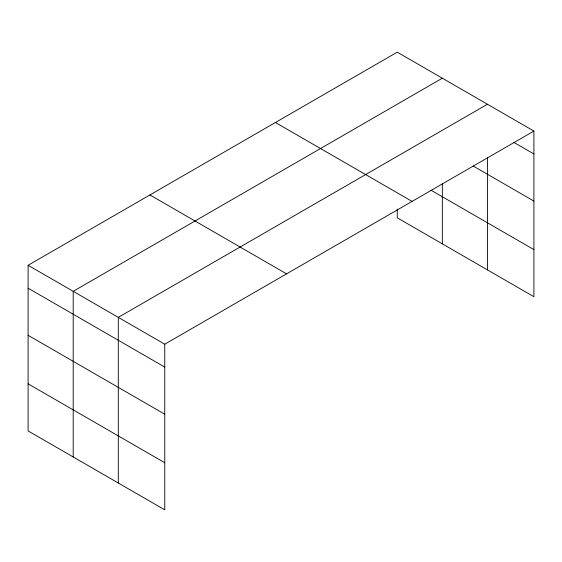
<?xml version="1.0" encoding="UTF-8"?>
<svg xmlns="http://www.w3.org/2000/svg" width="562" height="562" viewBox="0 0 562 562"><rect width="100%" height="100%" fill="white"/><g stroke="black" fill="none" stroke-linecap="round" stroke-linejoin="round"><path stroke-width="0.84" d="M28.1 265.285L164.757 344.19L164.757 509.832L28.1 430.935L28.1 265.285L397.243 52.168L533.9 131.065L533.9 296.715L397.243 217.81L397.243 209.092M442.336 78.202L73.201 291.327L73.201 456.969M487.437 104.244L118.294 317.361L118.294 483.004M164.757 344.19L533.9 131.065M513.668 142.291L533.9 153.974M473.155 166.008L533.9 201.077M431.061 190.237L533.9 249.605M275.422 122.495L412.087 201.4M149.913 194.958L286.578 273.856M28.1 288.194L164.757 367.091M28.1 335.296L164.757 414.201M28.1 383.832L164.757 462.73M487.437 157.676L487.437 269.886M442.336 183.746L442.336 243.852"/></g></svg>
